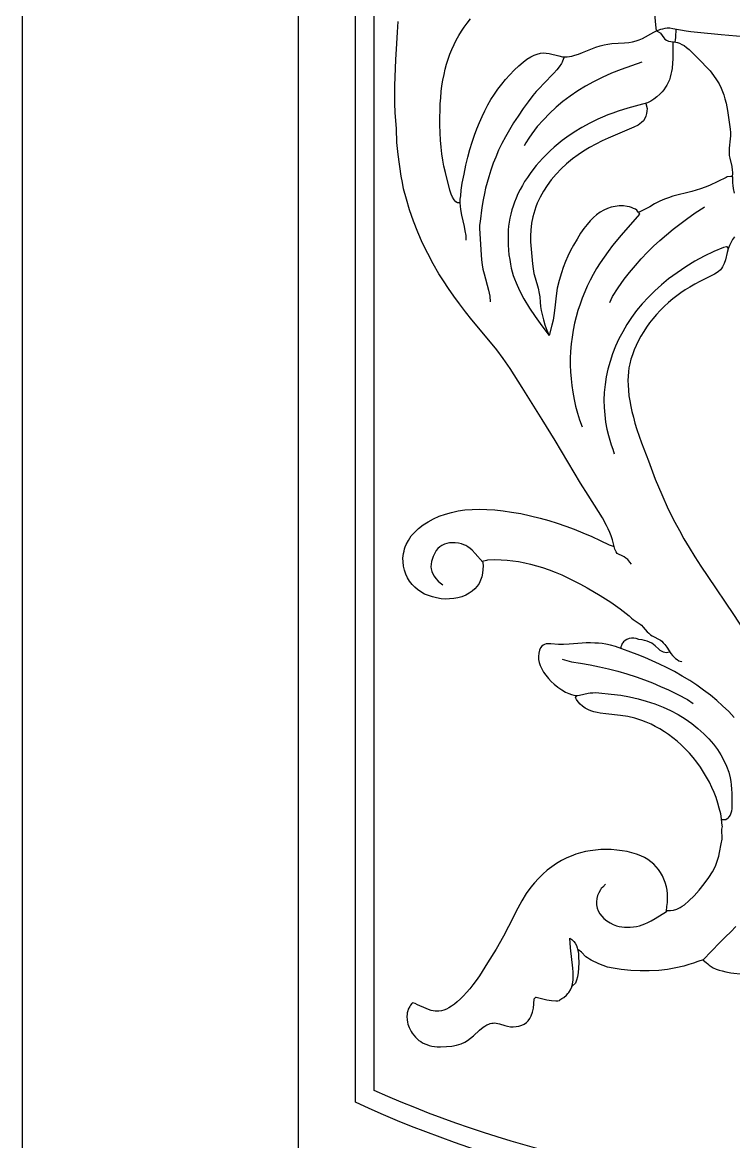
# Model space of a CAD drawing. Header units: millimetres. Extents: x 0 to 915, y 0 to 2130.
# Drawn here: x 0 to 406, y 732 to 1371 of the extents above; entities that cross this region are included whole.
import ezdxf

# ---------------------------------------------------------------- set-up
doc = ezdxf.new("R2010")
doc.units = ezdxf.units.MM
doc.layers.add('CUT', color=1, linetype='CONTINUOUS')
doc.layers.add('ENGRAVE', color=5, linetype='CONTINUOUS')

msp = doc.modelspace()

# ---------------------------------------------------------------- linework, layer by layer
at = {"layer": 'CUT'}
msp.add_lwpolyline([(0, 2130.15), (915.15, 2130.15), (915.15, 0), (0, 0)], close=True, dxfattribs=at)
at = {"layer": 'ENGRAVE'}
msp.add_lwpolyline([(157.575, 1895.075), (757.575, 1895.075), (757.575, 235.075), (157.575, 235.075)], close=True, dxfattribs=at)
for points in [[(190.006, 1859.98), (725.144, 1859.98), (725.144, 754.361, -0.2196524), (190.006, 754.361)], [(200.806, 1848.55), (714.344, 1848.55), (714.344, 761.122, -0.2138353), (200.806, 761.122)]]:
    msp.add_lwpolyline(points, format="xyb", close=True, dxfattribs=at)
for points in [[(361.778, 1365.832), (361.473, 1369.086), (360.863, 1375.493), (361.168, 1378.442)], [(347.643, 1061.357), (346.728, 1062.578), (346.117, 1063.391), (345.406, 1064.103), (344.389, 1064.917), (343.372, 1065.628), (342.558, 1066.035), (341.846, 1066.442), (340.626, 1066.849), (340.117, 1067.052), (339.406, 1067.561), (338.795, 1068.374), (338.389, 1069.188), (338.083, 1070.001), (336.66, 1075.391), (335.948, 1077.527), (335.134, 1079.561), (334.321, 1081.595), (333.406, 1083.527), (331.067, 1087.798), (328.829, 1091.561), (322.931, 1100.713), (318.558, 1107.73), (304.016, 1132.035), (296.694, 1143.933), (285.202, 1162.239), (278.287, 1173.12), (274.422, 1178.713), (270.761, 1183.696), (267.202, 1188.069), (256.524, 1200.883), (252.863, 1205.459), (249.406, 1209.933), (246.151, 1214.408), (243.1, 1218.679), (240.253, 1223.052), (237.711, 1227.12), (234.355, 1232.815), (231.304, 1238.713), (228.355, 1244.611), (225.711, 1250.815), (223.168, 1257.12), (220.931, 1263.628), (219.1, 1269.73), (217.575, 1275.527), (216.863, 1279.289), (216.151, 1282.849), (214.422, 1295.256), (214.016, 1298.51), (213.711, 1302.069), (213.406, 1309.9), (212.694, 1319.154), (212.49, 1324.34), (212.49, 1328.917), (212.592, 1334.51), (213.202, 1349.154), (213.609, 1358.51), (214.016, 1365.018), (214.524, 1371.018)], [(249.914, 1267.595), (248.389, 1267.595), (247.372, 1268.205), (246.355, 1269.323), (245.439, 1270.849), (244.728, 1272.476), (244.016, 1274.815), (241.372, 1284.984), (240.558, 1288.442), (239.948, 1292.001), (239.338, 1295.561), (238.931, 1299.425), (238.626, 1303.289), (238.321, 1307.459), (238.219, 1312.035), (238.219, 1316.51), (238.321, 1320.374), (238.422, 1324.035), (238.728, 1327.595), (239.033, 1331.154), (239.439, 1334.408), (239.948, 1337.662), (240.66, 1340.917), (241.27, 1343.866), (242.083, 1346.713), (242.999, 1349.561), (244.016, 1352.408), (245.134, 1355.154), (246.355, 1357.9), (247.575, 1360.34), (249.1, 1362.984), (250.626, 1365.527), (252.151, 1367.764), (253.88, 1370.205), (255.711, 1372.544)], [(253.27, 1246.239), (253.168, 1248.883), (252.761, 1251.628), (252.253, 1254.171), (250.728, 1260.476), (250.219, 1263.832), (250.016, 1265.662), (249.914, 1267.595), (249.914, 1269.628), (250.117, 1271.662), (250.422, 1274.917), (251.033, 1278.781), (252.05, 1283.967), (253.067, 1289.154), (254.185, 1293.73), (255.406, 1298.103), (256.626, 1302.272), (257.948, 1306.239), (259.27, 1309.9), (260.795, 1313.459), (262.321, 1316.917), (263.846, 1320.069), (265.575, 1323.425), (267.406, 1326.476), (269.338, 1329.527), (271.27, 1332.374), (273.507, 1335.222), (275.744, 1337.967), (278.185, 1340.713), (280.626, 1343.256), (283.372, 1345.798), (285.812, 1347.933), (287.948, 1349.561), (290.185, 1350.883), (292.016, 1351.798), (293.846, 1352.51), (295.677, 1352.917), (297.507, 1353.12), (298.931, 1353.018), (300.558, 1352.815), (306.151, 1351.391), (308.287, 1350.984), (309.507, 1350.883), (310.931, 1350.984), (312.253, 1351.086), (313.575, 1351.289), (315.304, 1351.798), (317.338, 1352.408), (319.677, 1353.323), (327.202, 1356.374), (329.744, 1357.188), (332.083, 1357.798), (334.117, 1358.205), (336.355, 1358.51), (343.575, 1358.917), (346.016, 1359.12), (348.253, 1359.527), (350.287, 1360.035), (352.016, 1360.544), (353.948, 1361.459), (360.355, 1364.917), (362.897, 1366.137), (364.321, 1366.645), (365.541, 1366.95), (366.761, 1367.256), (367.88, 1367.357), (369.507, 1367.357), (371.236, 1367.154), (378.761, 1365.832), (381.507, 1365.425), (385.27, 1364.917), (398.694, 1363.595), (411.812, 1362.476)], [(372.558, 1359.425), (372.761, 1360.544), (372.965, 1361.967), (373.168, 1366.849)], [(361.778, 1365.832), (364.016, 1364.611), (364.219, 1364.408), (366.05, 1361.662), (366.66, 1360.95), (367.473, 1360.442), (367.982, 1360.239), (368.795, 1359.933), (372.965, 1359.323), (373.88, 1359.12), (374.999, 1358.713), (376.321, 1358.001), (377.643, 1357.289), (379.067, 1356.171), (380.49, 1355.052), (382.829, 1352.815), (387.507, 1348.137), (390.253, 1345.289), (392.389, 1342.849), (394.422, 1340.306), (396.151, 1337.764), (397.575, 1335.527), (398.795, 1333.086), (399.609, 1331.154), (400.321, 1329.222), (400.931, 1326.883), (401.541, 1324.544), (402.355, 1320.374), (403.88, 1309.696), (404.083, 1307.662), (404.083, 1305.832), (403.88, 1304.103), (403.372, 1298.713), (403.27, 1297.188), (403.372, 1295.662), (403.372, 1294.544), (403.677, 1293.018), (404.795, 1288.34), (405.1, 1286.306), (405.202, 1285.086), (405.202, 1283.866), (405.1, 1282.95), (404.999, 1282.747), (404.795, 1282.544), (405.202, 1282.442), (405.304, 1282.34), (405.202, 1280.51), (405.304, 1278.984), (405.406, 1277.561), (405.609, 1275.73), (406.219, 1273.086)], [(371.236, 1359.527), (371.134, 1352.001), (371.134, 1349.662), (371.033, 1347.527), (370.728, 1344.272), (370.422, 1342.442), (370.117, 1341.018), (369.609, 1339.289), (369.202, 1337.866), (368.49, 1336.239), (367.778, 1334.815), (366.965, 1333.595), (365.948, 1332.069), (365.033, 1330.95), (363.812, 1329.628), (362.083, 1328.001), (360.355, 1326.781), (358.626, 1325.662), (356.694, 1324.747), (353.846, 1323.832), (345.406, 1321.595), (340.016, 1319.967), (336.863, 1318.849), (334.117, 1317.832), (331.067, 1316.51), (328.321, 1315.289), (323.744, 1313.052), (319.27, 1310.611), (314.897, 1307.967), (310.728, 1305.018), (308.083, 1303.086), (305.744, 1301.256), (303.406, 1299.323), (301.168, 1297.289), (299.033, 1295.154), (296.999, 1293.018), (294.965, 1290.883), (293.134, 1288.849), (291.304, 1286.51), (289.677, 1284.272), (288.151, 1282.137), (286.626, 1279.798), (285.304, 1277.561), (283.982, 1275.12), (282.761, 1272.679), (281.744, 1270.239), (280.829, 1268.001), (280.016, 1265.764), (279.304, 1263.527), (278.694, 1261.188), (278.185, 1258.849), (277.778, 1256.51), (277.473, 1254.374), (277.27, 1252.035), (277.168, 1249.289), (277.168, 1246.645), (277.27, 1243.595), (277.473, 1240.645), (277.677, 1237.9), (278.083, 1235.256), (278.49, 1232.611), (278.999, 1230.272), (279.507, 1228.239), (280.117, 1226.205), (280.829, 1224.272), (281.744, 1222.035), (283.677, 1217.662), (286.219, 1212.883), (289.473, 1207.493), (292.626, 1202.713), (296.49, 1197.323), (300.66, 1191.933)], [(308.694, 1350.984), (308.999, 1350.272), (308.287, 1348.34), (308.083, 1347.933), (307.677, 1347.12), (306.253, 1345.188), (304.931, 1343.561), (303.202, 1341.527), (297.304, 1335.527), (295.27, 1333.289), (293.236, 1331.052), (291.304, 1328.815), (288.558, 1325.256), (285.711, 1321.391), (282.863, 1317.12), (280.219, 1313.154), (277.88, 1309.289), (275.744, 1305.323), (273.609, 1301.357), (271.778, 1297.595), (270.151, 1293.73), (268.728, 1290.171), (267.304, 1286.205), (266.083, 1282.442), (265.168, 1279.289), (264.355, 1276.035), (263.643, 1272.883), (262.931, 1269.323), (262.219, 1264.849), (261.202, 1256.917), (260.897, 1254.781), (260.897, 1252.95), (261.812, 1238.001), (262.016, 1235.052), (262.321, 1232.306), (262.829, 1229.662), (263.439, 1227.018), (265.982, 1217.764), (266.795, 1214.306), (266.897, 1211.154)], [(353.541, 1347.832), (347.541, 1345.696), (341.744, 1343.662), (336.151, 1341.527), (330.761, 1339.086), (325.982, 1336.645), (321.406, 1334.205), (316.931, 1331.459), (312.66, 1328.51), (308.49, 1325.459), (304.524, 1322.103), (300.761, 1318.645), (297.304, 1314.984), (293.846, 1311.12), (290.694, 1307.052), (288.965, 1304.408), (287.236, 1301.764), (286.422, 1300.137)], [(355.778, 1324.34), (356.49, 1321.493), (356.389, 1319.967), (356.185, 1318.544), (355.778, 1317.12), (355.168, 1315.696), (354.355, 1314.476), (353.338, 1313.357), (352.321, 1312.645), (351.406, 1311.933), (348.965, 1310.713), (334.321, 1304.51), (330.761, 1302.883), (327.304, 1301.154), (323.643, 1299.12), (320.287, 1297.086), (317.134, 1294.95), (313.982, 1292.611), (310.524, 1289.764), (307.372, 1286.917), (304.524, 1283.866), (301.778, 1280.713), (299.439, 1277.561), (297.304, 1274.306), (295.473, 1270.849), (293.846, 1267.391), (293.033, 1265.357), (292.422, 1263.425), (291.304, 1259.662), (290.592, 1255.9), (290.083, 1252.035), (289.982, 1248.679), (289.982, 1245.425), (291.1, 1232.815), (291.406, 1229.866), (291.914, 1227.222), (292.524, 1224.883), (294.355, 1218.883), (294.965, 1215.933), (295.27, 1213.9), (295.473, 1210.849), (295.677, 1208.51), (296.083, 1206.171), (296.592, 1203.832), (297.304, 1200.883), (298.219, 1198.035), (299.338, 1194.984), (300.66, 1191.933)], [(404.795, 1282.544), (404.49, 1282.645), (404.287, 1282.645), (402.151, 1282.34), (401.643, 1282.137), (392.185, 1277.561), (389.643, 1276.544), (386.897, 1275.527), (382.016, 1274.103), (371.236, 1271.357), (368.694, 1270.544), (366.456, 1269.73), (363.711, 1268.51), (360.761, 1266.984), (358.016, 1265.256), (351.507, 1262.001)], [(351.609, 1262.001), (350.592, 1263.425), (349.88, 1263.933), (348.761, 1264.442), (347.643, 1264.849), (346.524, 1265.256), (345.1, 1265.561), (342.965, 1265.866), (340.626, 1265.866), (338.287, 1265.561), (335.948, 1265.052), (333.914, 1264.34), (331.778, 1263.323), (329.643, 1262.205), (327.711, 1260.781), (325.88, 1259.256), (324.05, 1257.323), (322.219, 1255.289), (320.389, 1252.95), (318.558, 1250.205), (316.524, 1246.849), (314.49, 1243.493), (312.863, 1240.34), (311.236, 1237.188), (309.914, 1234.137), (308.592, 1230.781), (307.575, 1227.73), (306.253, 1223.357), (305.236, 1218.984), (304.626, 1214.611), (303.914, 1207.696), (303.304, 1203.222), (302.795, 1200.578), (302.185, 1197.73), (300.66, 1191.933)], [(335.236, 1210.747), (336.761, 1214.205), (340.016, 1219.188), (343.473, 1224.069), (346.524, 1227.933), (349.778, 1231.798), (353.134, 1235.662), (356.795, 1239.425), (360.151, 1242.781), (363.812, 1246.137), (367.575, 1249.391), (371.439, 1252.645), (375.1, 1255.493), (378.965, 1258.34), (383.948, 1261.798), (389.134, 1265.154), (389.236, 1265.357)], [(351.609, 1262.001), (352.117, 1261.188), (341.744, 1249.188), (336.761, 1243.188), (334.219, 1239.832), (331.982, 1236.679), (329.744, 1233.425), (327.711, 1230.171), (325.778, 1226.713), (324.05, 1223.561), (322.321, 1220.103), (320.897, 1216.747), (319.473, 1213.188), (318.253, 1209.832), (317.033, 1206.069), (316.016, 1202.611), (315.1, 1198.849), (314.287, 1194.984), (313.677, 1190.917), (313.168, 1187.052), (312.863, 1182.781), (312.66, 1178.917), (312.66, 1175.052), (312.761, 1171.188), (313.067, 1167.222), (313.473, 1163.357), (314.083, 1159.493), (314.795, 1155.425), (315.711, 1151.662), (316.829, 1147.595), (317.948, 1143.832), (319.372, 1139.866)], [(406.422, 1248.171), (405.304, 1246.747), (404.389, 1245.12), (403.575, 1243.289), (402.761, 1241.256), (402.253, 1239.222), (401.236, 1235.154), (400.422, 1232.917), (399.914, 1231.798), (399.507, 1230.984), (398.897, 1230.069), (398.287, 1229.357), (396.965, 1228.137), (394.931, 1226.917), (386.592, 1222.747), (383.643, 1221.222), (380.795, 1219.493), (378.253, 1217.967), (375.812, 1216.239), (373.372, 1214.51), (371.236, 1212.781), (368.694, 1210.747), (366.253, 1208.51), (363.914, 1206.171), (361.88, 1203.933), (359.744, 1201.493), (357.914, 1199.052), (356.185, 1196.611), (354.558, 1194.171), (352.931, 1191.527), (351.507, 1188.984), (350.287, 1186.239), (349.168, 1183.798), (348.151, 1180.95), (347.236, 1178.408), (346.626, 1175.764), (346.117, 1173.425), (345.812, 1171.086), (345.609, 1168.645), (345.507, 1166.306), (345.609, 1163.561), (345.812, 1160.611), (346.117, 1157.561), (346.626, 1154.611), (347.236, 1151.357), (347.846, 1148.51), (348.66, 1145.256), (349.575, 1141.798), (350.694, 1138.34), (353.236, 1130.713), (357.202, 1120.34), (361.168, 1109.967), (364.931, 1101.12), (368.592, 1092.883), (372.355, 1085.459), (374.897, 1080.679), (377.541, 1075.9), (380.49, 1071.018), (383.744, 1065.628), (387.1, 1060.34), (391.067, 1054.34), (405.711, 1032.679), (411.812, 1023.425)], [(402.965, 1241.561), (402.151, 1242.476), (401.846, 1242.476), (400.117, 1242.171), (394.524, 1239.832), (389.134, 1237.188), (383.643, 1234.239), (378.558, 1231.086), (373.575, 1227.73), (368.795, 1224.171), (364.626, 1220.713), (360.863, 1217.357), (357.202, 1213.696), (353.744, 1209.933), (350.49, 1206.069), (347.643, 1202.205), (344.999, 1198.239), (342.558, 1194.069), (340.321, 1189.9), (338.49, 1185.73), (336.66, 1181.357), (335.338, 1177.086), (334.117, 1172.713), (333.202, 1168.34), (332.49, 1163.866), (332.083, 1159.391), (331.88, 1154.917), (331.982, 1150.747), (332.287, 1146.578), (332.795, 1142.408), (333.507, 1138.544), (334.422, 1134.781), (335.134, 1132.137), (336.05, 1129.595), (336.965, 1127.052), (337.677, 1124.408)], [(262.626, 1063.188), (262.829, 1062.171), (262.931, 1060.544), (262.829, 1058.408), (262.626, 1056.374), (262.219, 1054.239), (261.507, 1052.306), (260.592, 1050.476), (259.575, 1048.95), (258.253, 1047.323), (256.626, 1046.001), (254.897, 1044.781), (253.067, 1043.764), (250.829, 1042.849), (248.49, 1042.239), (246.151, 1041.832), (243.812, 1041.628), (241.372, 1041.527), (239.033, 1041.73), (236.287, 1042.137), (233.948, 1042.747), (231.711, 1043.459), (229.473, 1044.374), (227.439, 1045.595), (225.406, 1046.917), (223.88, 1048.34), (222.355, 1049.866), (220.931, 1051.696), (219.812, 1053.527), (218.795, 1055.662), (218.083, 1058.001), (217.473, 1060.34), (217.27, 1062.679), (217.168, 1064.815), (217.27, 1066.239), (217.473, 1067.459), (217.778, 1068.883), (218.083, 1070.103), (218.49, 1071.222), (218.999, 1072.645), (220.321, 1074.984), (221.033, 1076.306), (221.948, 1077.527), (223.88, 1079.764), (226.117, 1081.798), (228.66, 1083.832), (231.507, 1085.662), (234.66, 1087.289), (237.914, 1088.815), (241.372, 1089.933), (244.829, 1090.95), (248.592, 1091.764), (252.456, 1092.374), (256.626, 1092.679), (260.897, 1092.781), (265.067, 1092.679), (269.541, 1092.374), (274.321, 1091.866), (279.1, 1091.154), (284.389, 1090.239), (289.88, 1089.018), (295.473, 1087.595), (300.355, 1086.272), (305.236, 1084.747), (310.117, 1083.12), (314.897, 1081.391), (319.88, 1079.357), (324.863, 1077.222), (329.744, 1074.984), (334.829, 1072.442), (337.677, 1071.425)], [(262.728, 1062.476), (258.456, 1067.459), (256.626, 1069.391), (255.507, 1070.306), (254.287, 1071.222), (252.965, 1072.035), (251.948, 1072.544), (250.524, 1073.052), (248.795, 1073.459), (246.965, 1073.662), (245.439, 1073.662), (243.711, 1073.561), (242.287, 1073.256), (240.863, 1072.747), (239.439, 1072.137), (238.219, 1071.323), (237.1, 1070.306), (236.185, 1069.188), (235.27, 1067.662), (234.456, 1065.73), (233.541, 1062.883), (233.236, 1061.357), (233.134, 1059.933), (233.236, 1058.713), (233.643, 1057.289), (234.253, 1055.967), (234.965, 1054.645), (235.982, 1053.222), (237.202, 1051.798), (238.321, 1050.781), (239.948, 1049.561)], [(262.117, 1063.086), (264.965, 1063.696), (265.575, 1063.798), (269.439, 1064.001), (273.304, 1063.9), (276.66, 1063.696), (279.914, 1063.391), (283.168, 1062.883), (286.728, 1062.171), (289.88, 1061.459), (293.439, 1060.544), (296.795, 1059.425), (300.558, 1058.205), (304.117, 1056.781), (307.778, 1055.256), (311.236, 1053.628), (314.999, 1051.798), (318.456, 1049.967), (322.219, 1047.933), (329.744, 1043.561), (335.744, 1039.696), (338.49, 1037.866), (341.134, 1035.933), (346.321, 1031.866), (347.643, 1030.544), (348.558, 1029.832), (352.524, 1027.188), (353.236, 1026.679), (354.253, 1025.561), (356.592, 1022.815), (357.507, 1022.001), (358.422, 1021.188), (359.338, 1020.476), (360.151, 1020.069), (363.406, 1018.442), (364.117, 1018.035), (364.829, 1017.425), (365.744, 1016.611), (366.66, 1015.493), (367.778, 1014.069), (370.117, 1010.51), (371.033, 1009.391), (371.744, 1008.476), (372.66, 1007.662), (373.677, 1006.95), (374.694, 1006.34), (376.117, 1005.832), (376.321, 1005.628)], [(406.117, 974.001), (403.067, 977.256), (399.609, 980.611), (396.253, 983.561), (392.592, 986.611), (388.728, 989.561), (384.863, 992.306), (380.897, 994.95), (376.524, 997.595), (372.05, 1000.137), (367.575, 1002.476), (363.507, 1004.408), (359.439, 1006.34), (355.27, 1008.069), (350.795, 1009.798), (338.389, 1014.374), (335.541, 1015.289), (332.897, 1015.798), (330.863, 1016.103), (328.728, 1016.306), (326.592, 1016.408), (324.253, 1016.51), (321.812, 1016.51), (319.473, 1016.408), (311.948, 1015.696), (308.694, 1015.595), (305.948, 1015.595), (301.473, 1015.9), (300.05, 1016.001), (298.829, 1015.9), (297.914, 1015.595), (297.1, 1015.188), (296.389, 1014.679), (295.677, 1013.764), (295.067, 1012.34), (294.66, 1010.611), (294.456, 1008.781), (294.558, 1007.052), (294.965, 1005.222), (295.473, 1003.595), (296.389, 1001.662), (297.406, 999.832), (298.626, 998.103), (300.151, 996.272), (301.778, 994.544), (303.507, 992.917), (305.643, 991.188), (307.88, 989.662), (309.914, 988.442), (311.846, 987.527), (313.27, 987.018), (314.694, 986.611), (315.812, 986.51), (316.728, 986.51), (317.948, 986.611), (322.931, 987.73), (324.05, 987.933), (325.575, 988.035), (327.1, 988.137), (328.931, 988.035), (336.05, 987.323), (341.439, 986.611), (346.422, 985.696), (351.406, 984.578), (355.982, 983.256), (360.863, 981.73), (365.643, 979.798), (369.914, 977.866), (374.185, 975.628), (378.253, 973.086), (382.016, 970.544), (385.473, 967.696), (388.829, 964.645), (391.778, 961.696), (394.321, 958.747), (396.66, 955.595), (398.592, 952.544), (400.321, 949.391), (401.846, 946.137), (403.067, 942.781), (403.88, 939.527), (404.185, 937.493), (404.49, 935.459), (404.694, 933.018), (404.897, 930.679), (404.897, 924.069), (404.795, 921.933), (404.592, 920.51), (404.287, 919.289), (403.88, 918.171), (403.168, 917.154), (402.558, 916.544), (402.151, 916.137), (401.338, 915.628), (398.999, 915.527)], [(369.609, 1011.222), (368.389, 1011.018), (367.575, 1010.917), (366.66, 1011.018), (365.846, 1011.222), (365.033, 1011.628), (364.016, 1012.239), (363.1, 1012.95), (361.067, 1014.781), (360.151, 1015.595), (359.236, 1016.306), (357.914, 1016.917), (356.49, 1017.527), (355.067, 1017.933), (353.643, 1018.239), (351.812, 1018.442), (350.185, 1019.052), (348.965, 1019.256), (347.541, 1019.256), (346.321, 1019.052), (344.999, 1018.442), (343.982, 1017.832), (343.067, 1017.018), (342.66, 1016.611), (342.355, 1016.103), (341.846, 1014.984), (341.541, 1014.171), (341.439, 1013.561), (341.439, 1013.256)], [(308.083, 1007.256), (313.27, 1005.628), (318.558, 1004.917), (323.948, 1004.001), (329.236, 1002.883), (334.524, 1001.662), (339.812, 1000.34), (344.999, 998.815), (350.185, 997.086), (354.965, 995.459), (359.643, 993.628), (364.219, 991.696), (368.694, 989.662), (374.083, 987.018), (379.473, 984.171), (382.829, 981.832)], [(332.694, 878.815), (331.168, 877.188), (330.355, 876.272), (329.846, 875.561), (328.931, 873.933), (328.219, 872.306), (327.812, 870.578), (327.609, 868.747), (327.711, 867.018), (328.016, 865.188), (328.626, 863.561), (329.541, 861.933), (330.66, 860.51), (331.88, 859.289), (333.507, 857.967), (335.338, 856.849), (337.168, 855.832), (339.1, 855.12), (340.626, 854.713), (342.05, 854.51), (343.575, 854.306), (345.304, 854.205), (346.829, 854.205), (348.66, 854.408), (350.389, 854.713), (352.117, 855.12), (353.643, 855.628), (355.27, 856.239), (356.897, 856.95), (358.728, 857.967), (361.067, 859.289), (367.473, 863.256), (367.677, 863.459), (367.575, 863.764), (367.778, 863.764), (368.999, 863.764), (369.914, 863.764), (371.643, 864.069), (373.372, 864.578), (375.304, 865.493), (376.524, 866.205), (377.744, 867.12), (380.287, 869.256), (383.338, 872.103), (386.287, 875.459), (389.134, 879.018), (391.677, 882.679), (393.812, 885.933), (395.439, 889.188), (396.558, 891.933), (397.473, 894.781), (397.88, 896.815), (398.694, 901.9), (399.304, 904.544), (399.406, 905.967), (399.1, 908.713), (399.1, 909.628), (399.1, 910.239), (399.406, 911.052), (399.507, 911.662), (399.406, 912.171), (398.999, 916.035), (398.49, 918.984), (397.677, 922.239), (396.863, 925.086), (395.846, 928.239), (394.829, 931.086), (393.507, 934.035), (392.083, 937.086), (390.456, 939.933), (388.728, 942.781), (386.999, 945.527), (384.863, 948.476), (382.829, 951.018), (380.694, 953.561), (378.355, 955.9), (376.016, 958.239), (373.575, 960.476), (371.236, 962.306), (368.795, 964.137), (366.355, 965.764), (363.812, 967.391), (361.168, 968.815), (358.728, 970.035), (355.982, 971.256), (353.541, 972.171), (349.473, 973.493), (345.406, 974.408), (341.236, 975.12), (332.897, 975.933), (329.643, 976.442), (327.914, 976.747), (326.185, 977.154), (324.456, 977.764), (323.033, 978.374), (321.202, 979.289), (319.677, 980.306), (318.355, 981.527), (317.134, 982.849), (316.117, 984.272), (315.609, 985.391), (316.422, 986.408)], [(367.575, 863.459), (367.677, 866.103), (368.083, 868.442), (368.185, 870.883), (368.083, 873.222), (367.88, 875.357), (367.473, 877.391), (366.761, 879.73), (366.05, 881.662), (365.236, 883.595), (364.219, 885.425), (362.999, 887.154), (361.677, 888.781), (360.253, 890.306), (358.626, 891.628), (356.897, 892.849), (355.067, 893.967), (352.931, 894.984), (350.389, 896.001), (347.846, 896.713), (345.202, 897.425), (342.253, 897.933), (339.304, 898.239), (335.948, 898.544), (332.999, 898.544), (330.05, 898.544), (326.999, 898.239), (324.05, 897.933), (321.406, 897.425), (318.456, 896.713), (315.914, 896.001), (313.067, 894.883), (310.626, 893.866), (307.677, 892.34), (304.829, 890.611), (302.083, 888.781), (299.439, 886.747), (296.999, 884.611), (294.456, 882.069), (292.219, 879.628), (290.185, 877.086), (287.541, 873.425), (285.1, 869.256), (282.761, 865.086), (277.473, 854.611), (274.524, 849.12), (270.355, 841.798), (265.473, 833.866), (260.795, 826.544), (258.863, 823.798), (257.134, 821.459), (255.304, 819.018), (253.473, 816.984), (251.744, 815.052), (250.016, 813.323), (248.185, 811.696), (246.558, 810.374), (244.829, 809.154), (243.304, 808.239), (241.982, 807.527), (240.558, 807.018), (239.134, 806.611), (237.711, 806.306), (236.49, 806.306), (235.575, 806.408), (234.355, 806.51), (233.236, 806.815), (231.812, 807.323), (230.389, 807.832), (225.507, 810.069), (224.083, 810.679), (222.66, 811.086), (222.456, 810.984), (222.151, 810.781), (221.439, 809.866), (221.033, 809.052), (220.219, 807.527), (219.914, 806.611), (219.609, 805.493), (219.507, 804.578), (219.406, 803.357), (219.507, 801.323), (219.711, 800.103), (220.016, 798.984), (220.728, 796.95), (221.846, 794.815), (222.456, 793.798), (223.372, 792.578), (224.389, 791.459), (225.202, 790.645), (226.321, 789.628), (227.338, 789.018), (228.355, 788.306), (229.677, 787.696), (230.795, 787.289), (232.219, 786.781), (233.744, 786.476), (235.168, 786.272), (236.694, 786.069), (238.524, 786.069), (242.083, 786.171), (245.033, 786.476), (247.677, 786.984), (250.321, 787.798), (252.456, 788.713), (253.982, 789.628), (255.711, 790.95), (257.338, 792.272), (260.795, 795.527), (262.931, 797.256), (263.948, 797.866), (264.965, 798.476), (266.083, 798.984), (266.897, 799.289), (267.812, 799.493), (268.728, 799.595), (269.541, 799.696), (270.456, 799.595), (272.287, 799.188), (275.338, 798.171), (276.863, 797.764), (278.592, 797.459), (280.117, 797.459), (281.846, 797.561), (283.372, 797.764), (285.1, 798.374), (286.422, 798.984), (287.643, 799.9), (288.66, 800.917), (289.575, 802.137), (290.389, 803.764), (291.1, 805.798), (291.609, 808.137), (291.914, 810.476), (292.117, 813.425), (292.728, 814.137), (292.931, 814.34), (293.236, 814.34), (299.338, 812.917), (301.982, 812.408), (304.422, 812.306), (305.643, 812.306), (306.456, 812.51), (306.761, 812.611), (306.66, 812.713), (306.761, 812.917), (307.88, 813.527), (308.897, 814.137), (310.422, 815.459), (311.338, 816.374), (311.846, 817.086), (312.863, 818.611), (313.575, 820.239), (313.982, 821.967), (314.287, 824.001), (314.389, 826.442), (314.287, 828.578), (314.083, 830.917), (312.761, 842.51), (312.355, 848.001)], [(388.422, 835.595), (397.982, 845.561), (401.236, 848.713), (404.185, 851.662), (407.033, 854.713)], [(312.355, 848.001), (313.575, 847.188), (314.592, 846.069), (315.406, 845.154), (316.117, 843.832), (316.626, 842.408), (317.033, 840.984), (317.338, 839.256), (317.439, 837.425), (317.541, 834.171), (317.439, 830.815), (317.236, 828.476), (316.829, 826.035), (316.219, 824.001), (315.609, 822.374), (313.982, 820.747), (313.677, 820.544)], [(388.422, 835.595), (385.473, 834.679), (382.931, 833.764), (380.389, 832.95), (377.541, 832.035), (372.863, 831.018), (368.185, 830.205), (363.1, 829.595), (357.711, 829.289), (352.626, 829.289), (347.236, 829.595), (341.643, 830.103), (337.168, 830.815), (333.914, 831.527), (331.372, 832.34), (328.931, 833.459), (324.66, 835.493), (323.541, 836.001), (322.524, 836.713), (321.609, 837.425), (319.067, 839.967), (316.931, 841.493)], [(388.422, 835.595), (388.422, 835.391), (390.151, 834.171), (391.067, 833.357), (391.982, 832.544), (392.999, 831.933), (394.219, 831.12), (395.846, 830.408), (397.575, 829.696), (399.304, 829.289), (401.338, 828.781), (404.287, 828.272), (411.406, 827.459)]]:
    msp.add_lwpolyline(points, dxfattribs=at)

doc.saveas('drawing.dxf')
